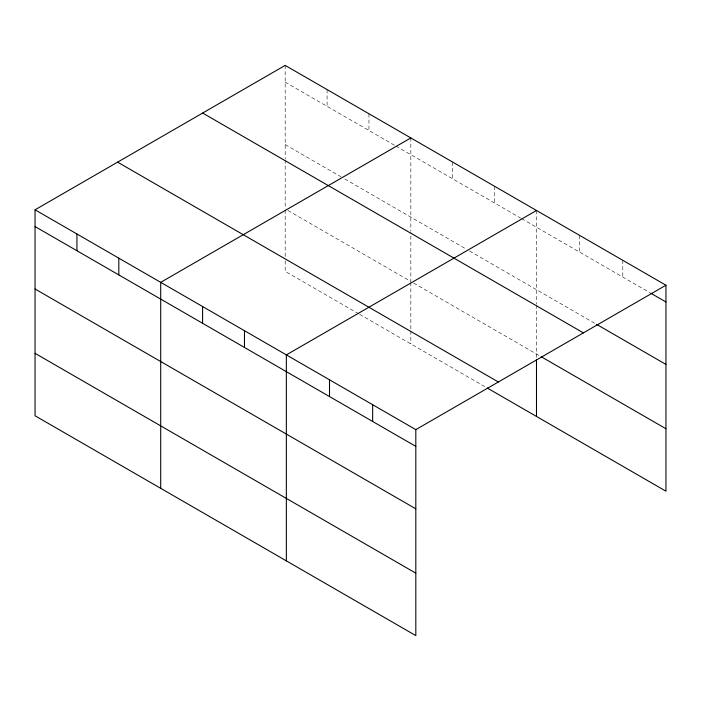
<?xml version="1.0" encoding="UTF-8"?>
<svg xmlns="http://www.w3.org/2000/svg" width="701" height="701" viewBox="0 0 701 701"><rect width="100%" height="100%" fill="white"/><g stroke="black" fill="none" stroke-linecap="round" stroke-linejoin="round"><path stroke-width="0.53" stroke-dasharray="3.5 2.63" d="M285.184 82.14L395.014 145.554M395.951 146.088L520.668 218.099M521.597 218.633L650.002 292.764M285.184 144.581L341.036 176.827M344.752 178.974L465.753 248.829M469.477 250.984L595.596 323.792M287.98 210.528L410.839 281.46L410.839 232.39M413.634 283.073L539.306 355.635M358.719 313.811L285.184 271.366L285.184 258.441M359.648 314.355L486.231 387.434M622.795 260.308L622.795 277.061M579.648 235.396L579.648 252.141M536.493 210.484L536.493 303.848M536.493 304.935L536.493 358.316M494.608 186.3L494.608 203.045M452.723 162.115L452.723 178.869M410.839 137.939L410.839 231.304M410.839 282.538L410.839 329.908M410.839 330.986L410.839 343.902M368.954 113.755L368.954 130.509M327.069 89.57L327.069 106.324M285.184 65.395L285.184 158.759M285.184 159.854L285.184 208.916M285.184 209.993L285.184 257.363"/><path stroke-width="1.05" d="M665.95 285.219L415.816 429.634L415.816 635.605L35.05 415.781L35.05 209.809L285.184 65.395L665.95 285.219L665.95 491.191L487.16 387.968M410.839 137.939L160.704 282.354L160.704 488.325M536.493 210.484L286.35 354.899L286.35 560.861M650.94 293.307L665.95 301.973M596.533 324.335L665.95 364.415M202.642 113.045L583.407 332.879M541.181 356.713L665.95 428.749M117.593 162.15L498.358 381.984M35.05 209.809L415.816 429.634M35.05 226.554L415.816 446.388M35.05 288.996L415.816 508.83M35.05 353.33L415.816 573.164M536.493 359.394L536.493 416.447M372.66 404.722L372.66 421.476M329.505 379.811L329.505 396.556M244.474 330.714L244.474 347.468M202.589 306.53L202.589 323.284M118.819 258.17L118.819 274.923M76.935 233.985L76.935 250.739"/></g></svg>
